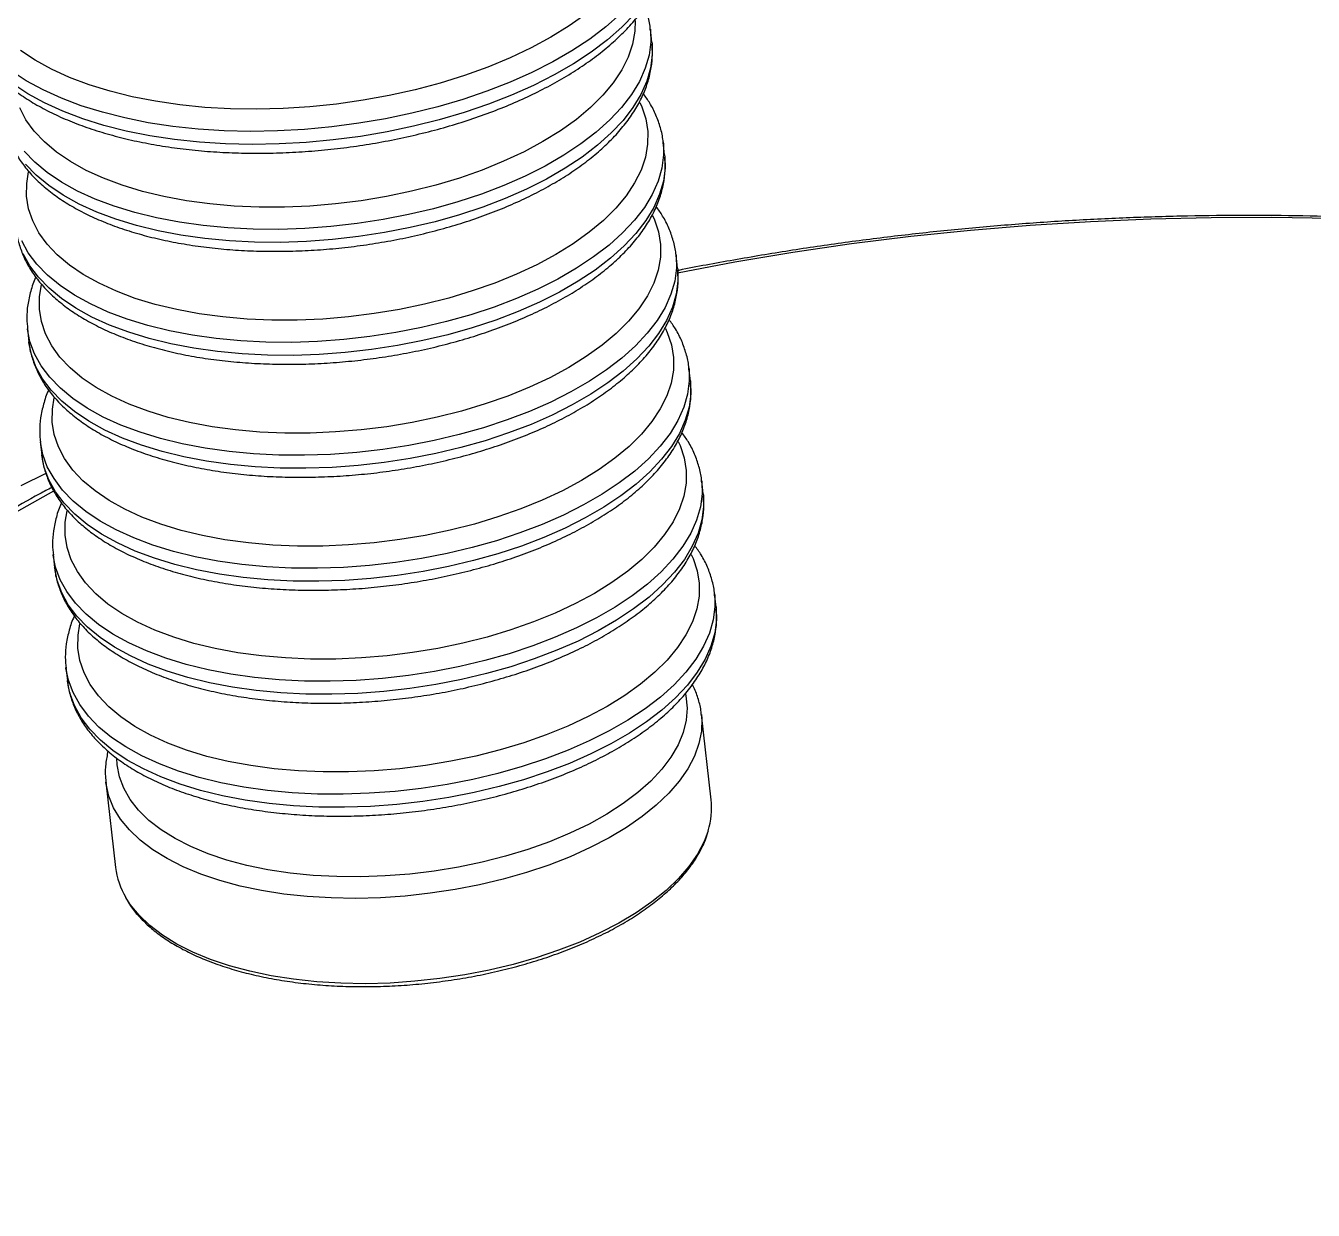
# Model space of a CAD drawing. Header units: millimetres. Extents: x 107291 to 113922, y -130611 to -125922.
# Drawn here: x 111642.7 to 111815.9, y -128636.4 to -128477.1 of the extents above; entities that cross this region are included whole.
import ezdxf

# ---------------------------------------------------------------- set-up
doc = ezdxf.new("R2010")
doc.units = ezdxf.units.MM
doc.header["$LTSCALE"] = 13
doc.layers.add('几何体', color=7, linetype='Continuous')

msp = doc.modelspace()

# ---------------------------------------------------------------- linework, layer by layer
at = {"layer": '几何体'}
for p, q in [((111726.92, -128479.33), (111726.72, -128477.58)), ((111728.64, -128494.52), (111728.44, -128492.77)), ((111730.37, -128509.72), (111730.17, -128507.96)), ((111642.95, -128517.88), (111643.15, -128519.64)), ((111642.96, -128517.96), (111642.95, -128517.88)), ((111643.16, -128519.72), (111643.15, -128519.64)), ((111732.1, -128524.91), (111731.9, -128523.16)), ((111644.68, -128533.08), (111644.88, -128534.83)), ((111644.69, -128533.16), (111644.68, -128533.08)), ((111644.89, -128534.91), (111644.88, -128534.83)), ((111733.83, -128540.11), (111733.63, -128538.35)), ((111646.47, -128539.75), (111641.42, -128542.57)), ((111646.41, -128548.27), (111646.61, -128550.02)), ((111646.42, -128548.35), (111646.41, -128548.27)), ((111646.62, -128550.11), (111646.61, -128550.02)), ((111735.56, -128555.3), (111735.36, -128553.55)), ((111648.13, -128563.46), (111648.33, -128565.22)), ((111648.14, -128563.55), (111648.13, -128563.46)), ((111648.34, -128565.3), (111648.33, -128565.22)), ((111734.89, -128581.23), (111733.59, -128569.76)), ((111653.5, -128578.86), (111654.8, -128590.34)), ((111653.51, -128578.97), (111653.5, -128578.86))]:
    msp.add_line(p, q, dxfattribs=at)
at = {"layer": '几何体', "flags": 128}
for points in [[(111722.68, -128475.58), (111720.74, -128477.28), (111718.57, -128478.92), (111716.18, -128480.5), (111713.59, -128482), (111710.8, -128483.41), (111707.85, -128484.72), (111704.74, -128485.94), (111701.49, -128487.04), (111698.12, -128488.04), (111694.66, -128488.9), (111691.12, -128489.65), (111687.52, -128490.26), (111683.88, -128490.73), (111680.23, -128491.07), (111676.59, -128491.28), (111672.97, -128491.34), (111669.41, -128491.25), (111665.91, -128491.03), (111662.51, -128490.67), (111659.21, -128490.18), (111656.05, -128489.54), (111653.04, -128488.78), (111650.19, -128487.9), (111647.52, -128486.89), (111645.05, -128485.77), (111642.8, -128484.54), (111640.77, -128483.2)], [(111724.58, -128475.58), (111722.88, -128477.33), (111720.94, -128479.03), (111718.77, -128480.68), (111716.38, -128482.25), (111713.78, -128483.75), (111711, -128485.16), (111708.05, -128486.48), (111704.94, -128487.69), (111701.69, -128488.8), (111698.32, -128489.79), (111694.86, -128490.66), (111691.32, -128491.4), (111687.72, -128492.01), (111684.08, -128492.49), (111680.43, -128492.83), (111676.79, -128493.03), (111673.17, -128493.09), (111669.61, -128493.01), (111666.11, -128492.79), (111662.71, -128492.43), (111659.41, -128491.93), (111656.25, -128491.3), (111653.24, -128490.54), (111650.39, -128489.65), (111647.72, -128488.64), (111645.25, -128487.52), (111643, -128486.29), (111640.97, -128484.96)], [(111724.66, -128476.44), (111724.62, -128477.88), (111724.32, -128479.61), (111723.74, -128481.35), (111722.87, -128483.08), (111721.73, -128484.8), (111720.33, -128486.49), (111718.67, -128488.13), (111716.77, -128489.73), (111714.63, -128491.26), (111712.28, -128492.71), (111709.73, -128494.09), (111706.99, -128495.37), (111704.09, -128496.55), (111701.05, -128497.62), (111697.88, -128498.57), (111694.6, -128499.4), (111691.25, -128500.1), (111687.84, -128500.67), (111684.4, -128501.1), (111680.94, -128501.39), (111677.5, -128501.53), (111674.1, -128501.54), (111670.76, -128501.39), (111667.49, -128501.11), (111664.34, -128500.69), (111661.31, -128500.12), (111658.43, -128499.43), (111655.71, -128498.6), (111653.18, -128497.65), (111650.85, -128496.59), (111648.75, -128495.41), (111646.87, -128494.13), (111645.24, -128492.76), (111643.87, -128491.31), (111642.76, -128489.78), (111641.93, -128488.19)], [(111718.04, -128475.58), (111715.8, -128477.17), (111713.35, -128478.68), (111710.7, -128480.11), (111707.87, -128481.45), (111704.87, -128482.69), (111701.72, -128483.83), (111698.45, -128484.85), (111695.08, -128485.75), (111691.61, -128486.52), (111688.09, -128487.16), (111684.52, -128487.67), (111680.92, -128488.04), (111677.33, -128488.27), (111673.77, -128488.36), (111670.25, -128488.3), (111666.79, -128488.11), (111663.43, -128487.77), (111660.17, -128487.3), (111657.05, -128486.69), (111654.07, -128485.95), (111651.26, -128485.08), (111648.63, -128484.09), (111646.21, -128482.98), (111643.99, -128481.77), (111642.01, -128480.45)], [(111726.74, -128477.8), (111726.77, -128479.32), (111726.54, -128481.09), (111726.03, -128482.86), (111725.24, -128484.62), (111724.18, -128486.38), (111722.85, -128488.11), (111721.26, -128489.8), (111719.43, -128491.45), (111717.36, -128493.04), (111715.07, -128494.56), (111712.57, -128496), (111709.88, -128497.36), (111707.01, -128498.62), (111703.99, -128499.77), (111700.84, -128500.82), (111697.57, -128501.74), (111694.2, -128502.54), (111690.77, -128503.21), (111687.28, -128503.75), (111683.77, -128504.15), (111680.26, -128504.41), (111676.76, -128504.52), (111673.3, -128504.5), (111669.91, -128504.33), (111666.6, -128504.02), (111663.4, -128503.57), (111660.33, -128502.99), (111657.4, -128502.27), (111654.64, -128501.42), (111652.07, -128500.45), (111649.7, -128499.37), (111647.54, -128498.18), (111645.62, -128496.88), (111643.93, -128495.49), (111642.51, -128494.02)], [(111726.72, -128477.58), (111726.72, -128477.58), (111726.74, -128477.8)], [(111726.94, -128479.56), (111726.97, -128481.08), (111726.74, -128482.84), (111726.23, -128484.61), (111725.44, -128486.38), (111724.38, -128488.13), (111723.05, -128489.86), (111721.46, -128491.56), (111719.63, -128493.2), (111717.56, -128494.79), (111715.26, -128496.31), (111712.77, -128497.76), (111710.07, -128499.11), (111707.21, -128500.37), (111704.19, -128501.53), (111701.04, -128502.57), (111697.77, -128503.49), (111694.4, -128504.29), (111690.97, -128504.96), (111687.48, -128505.5), (111683.97, -128505.9), (111680.46, -128506.16), (111676.96, -128506.28), (111673.5, -128506.25), (111670.11, -128506.08), (111666.8, -128505.77), (111663.6, -128505.32), (111660.53, -128504.74), (111657.6, -128504.02), (111654.84, -128503.17), (111652.27, -128502.21), (111649.9, -128501.12), (111647.74, -128499.93), (111645.82, -128498.63), (111644.13, -128497.25), (111642.71, -128495.77)], [(111726.92, -128479.33), (111726.92, -128479.34), (111726.94, -128479.56)], [(111725.29, -128487.47), (111725.55, -128488.03), (111726.1, -128489.67), (111726.37, -128491.36), (111726.35, -128493.07), (111726.05, -128494.8), (111725.46, -128496.54), (111724.6, -128498.28), (111723.46, -128499.99), (111722.06, -128501.68), (111720.4, -128503.33), (111718.5, -128504.92), (111716.36, -128506.45), (111714.01, -128507.91), (111711.46, -128509.28), (111708.72, -128510.56), (111705.82, -128511.74), (111702.77, -128512.81), (111699.6, -128513.77), (111696.33, -128514.6), (111692.98, -128515.3), (111689.57, -128515.86), (111686.13, -128516.29), (111682.67, -128516.58), (111679.23, -128516.73), (111675.83, -128516.73), (111672.48, -128516.59), (111669.22, -128516.3), (111666.07, -128515.88), (111663.04, -128515.32), (111660.15, -128514.62), (111657.44, -128513.8), (111654.91, -128512.85), (111652.58, -128511.78), (111650.47, -128510.6), (111648.6, -128509.33), (111646.97, -128507.96), (111645.6, -128506.5), (111644.49, -128504.97), (111643.66, -128503.38), (111643.11, -128501.74), (111642.84, -128500.05), (111642.86, -128498.34), (111643.11, -128496.8)], [(111728.47, -128493), (111728.5, -128494.52), (111728.27, -128496.28), (111727.76, -128498.05), (111726.97, -128499.82), (111725.91, -128501.57), (111724.58, -128503.3), (111722.99, -128505), (111721.16, -128506.64), (111719.09, -128508.23), (111716.79, -128509.75), (111714.29, -128511.2), (111711.6, -128512.55), (111708.74, -128513.81), (111705.72, -128514.97), (111702.57, -128516.01), (111699.3, -128516.93), (111695.93, -128517.73), (111692.5, -128518.41), (111689.01, -128518.94), (111685.5, -128519.34), (111681.98, -128519.6), (111678.49, -128519.72), (111675.03, -128519.69), (111671.64, -128519.52), (111668.33, -128519.21), (111665.13, -128518.76), (111662.05, -128518.18), (111659.13, -128517.46), (111656.37, -128516.62), (111653.8, -128515.65), (111651.43, -128514.56), (111649.27, -128513.37), (111647.34, -128512.07), (111645.66, -128510.69), (111644.23, -128509.21), (111643.07, -128507.67), (111642.18, -128506.06)], [(111728.44, -128492.77), (111728.45, -128492.78), (111728.47, -128493)], [(111728.67, -128494.75), (111728.7, -128496.27), (111728.47, -128498.03), (111727.96, -128499.8), (111727.17, -128501.57), (111726.11, -128503.33), (111724.78, -128505.06), (111723.19, -128506.75), (111721.35, -128508.4), (111719.28, -128509.99), (111716.99, -128511.51), (111714.49, -128512.95), (111711.8, -128514.3), (111708.94, -128515.56), (111705.92, -128516.72), (111702.76, -128517.76), (111699.5, -128518.69), (111696.13, -128519.49), (111692.7, -128520.16), (111689.21, -128520.69), (111685.7, -128521.09), (111682.18, -128521.35), (111678.69, -128521.47), (111675.23, -128521.44), (111671.84, -128521.28), (111668.53, -128520.97), (111665.33, -128520.52), (111662.25, -128519.93), (111659.33, -128519.21), (111656.57, -128518.37), (111654, -128517.4), (111651.62, -128516.32), (111649.47, -128515.12), (111647.54, -128513.83), (111645.86, -128512.44), (111644.43, -128510.97), (111643.27, -128509.42), (111642.38, -128507.81)], [(111728.64, -128494.52), (111728.64, -128494.53), (111728.67, -128494.75)], [(111727.02, -128502.66), (111727.27, -128503.22), (111727.83, -128504.87), (111728.1, -128506.55), (111728.08, -128508.27), (111727.78, -128510), (111727.19, -128511.74), (111726.33, -128513.47), (111725.19, -128515.19), (111723.79, -128516.87), (111722.13, -128518.52), (111720.22, -128520.11), (111718.09, -128521.64), (111715.74, -128523.1), (111713.19, -128524.47), (111710.45, -128525.76), (111707.55, -128526.94), (111704.5, -128528.01), (111701.33, -128528.96), (111698.06, -128529.79), (111694.71, -128530.49), (111691.3, -128531.06), (111687.85, -128531.49), (111684.4, -128531.77), (111680.96, -128531.92), (111677.56, -128531.92), (111674.21, -128531.78), (111670.95, -128531.5), (111667.79, -128531.07), (111664.76, -128530.51), (111661.88, -128529.82), (111659.17, -128528.99), (111656.64, -128528.04), (111654.31, -128526.97), (111652.2, -128525.8), (111650.33, -128524.52), (111648.7, -128523.15), (111647.32, -128521.69), (111646.22, -128520.17), (111645.39, -128518.57), (111644.84, -128516.93), (111644.57, -128515.24), (111644.58, -128513.53), (111644.84, -128511.99)], [(111818.43, -128503.08), (111810.29, -128502.94), (111802.15, -128502.96), (111794.02, -128503.14), (111785.9, -128503.49), (111777.81, -128504), (111769.75, -128504.67), (111761.74, -128505.5), (111753.78, -128506.49), (111745.89, -128507.64), (111738.07, -128508.95), (111730.36, -128510.41)], [(111730.2, -128508.19), (111730.23, -128509.71), (111730, -128511.47), (111729.49, -128513.24), (111728.7, -128515.01), (111727.63, -128516.77), (111726.3, -128518.5), (111724.72, -128520.19), (111722.88, -128521.84), (111720.81, -128523.43), (111718.52, -128524.95), (111716.02, -128526.39), (111713.33, -128527.75), (111710.47, -128529), (111707.45, -128530.16), (111704.29, -128531.2), (111701.02, -128532.13), (111697.66, -128532.93), (111694.23, -128533.6), (111690.74, -128534.14), (111687.23, -128534.53), (111683.71, -128534.79), (111680.21, -128534.91), (111676.76, -128534.88), (111673.36, -128534.72), (111670.06, -128534.41), (111666.86, -128533.96), (111663.78, -128533.37), (111660.86, -128532.65), (111658.1, -128531.81), (111655.53, -128530.84), (111653.15, -128529.76), (111651, -128528.56), (111649.07, -128527.27), (111647.39, -128525.88), (111645.96, -128524.41), (111644.8, -128522.86), (111643.9, -128521.25), (111643.29, -128519.59), (111642.96, -128517.96)], [(111730.17, -128507.96), (111730.17, -128507.97), (111730.2, -128508.19)], [(111730.4, -128509.94), (111730.43, -128511.46), (111730.2, -128513.23), (111729.69, -128515), (111728.9, -128516.76), (111727.83, -128518.52), (111726.5, -128520.25), (111724.92, -128521.94), (111723.08, -128523.59), (111721.01, -128525.18), (111718.72, -128526.7), (111716.22, -128528.14), (111713.53, -128529.5), (111710.67, -128530.76), (111707.65, -128531.91), (111704.49, -128532.96), (111701.22, -128533.88), (111697.86, -128534.68), (111694.42, -128535.35), (111690.94, -128535.89), (111687.43, -128536.29), (111683.91, -128536.55), (111680.41, -128536.66), (111676.96, -128536.64), (111673.56, -128536.47), (111670.26, -128536.16), (111667.05, -128535.71), (111663.98, -128535.13), (111661.06, -128534.41), (111658.3, -128533.56), (111655.73, -128532.59), (111653.35, -128531.51), (111651.2, -128530.32), (111649.27, -128529.02), (111647.59, -128527.63), (111646.16, -128526.16), (111645, -128524.61), (111644.1, -128523), (111643.49, -128521.34), (111643.16, -128519.72)], [(111730.37, -128509.72), (111730.37, -128509.72), (111730.4, -128509.94)], [(111728.75, -128517.86), (111729, -128518.41), (111729.55, -128520.06), (111729.82, -128521.74), (111729.81, -128523.46), (111729.5, -128525.19), (111728.92, -128526.93), (111728.05, -128528.66), (111726.92, -128530.38), (111725.51, -128532.07), (111723.86, -128533.71), (111721.95, -128535.31), (111719.82, -128536.84), (111717.47, -128538.29), (111714.91, -128539.67), (111712.18, -128540.95), (111709.28, -128542.13), (111706.23, -128543.2), (111703.06, -128544.15), (111699.79, -128544.98), (111696.44, -128545.68), (111693.03, -128546.25), (111689.58, -128546.68), (111686.13, -128546.97), (111682.69, -128547.11), (111679.28, -128547.12), (111675.94, -128546.98), (111672.68, -128546.69), (111669.52, -128546.27), (111666.49, -128545.71), (111663.61, -128545.01), (111660.89, -128544.18), (111658.36, -128543.23), (111656.04, -128542.17), (111653.93, -128540.99), (111652.05, -128539.71), (111650.42, -128538.34), (111649.05, -128536.89), (111647.95, -128535.36), (111647.12, -128533.77), (111646.56, -128532.12), (111646.3, -128530.44), (111646.31, -128528.72), (111646.57, -128527.19)], [(111731.92, -128523.38), (111731.95, -128524.9), (111731.73, -128526.67), (111731.21, -128528.44), (111730.42, -128530.21), (111729.36, -128531.96), (111728.03, -128533.69), (111726.45, -128535.38), (111724.61, -128537.03), (111722.54, -128538.62), (111720.25, -128540.14), (111717.75, -128541.58), (111715.06, -128542.94), (111712.19, -128544.2), (111709.18, -128545.35), (111706.02, -128546.4), (111702.75, -128547.32), (111699.39, -128548.12), (111695.95, -128548.79), (111692.47, -128549.33), (111688.96, -128549.73), (111685.44, -128549.99), (111681.94, -128550.1), (111678.48, -128550.08), (111675.09, -128549.91), (111671.78, -128549.6), (111668.58, -128549.15), (111665.51, -128548.57), (111662.59, -128547.85), (111659.83, -128547), (111657.25, -128546.03), (111654.88, -128544.95), (111652.73, -128543.76), (111650.8, -128542.46), (111649.12, -128541.07), (111647.69, -128539.6), (111646.53, -128538.05), (111645.63, -128536.44), (111645.01, -128534.78), (111644.69, -128533.16)], [(111731.9, -128523.16), (111731.9, -128523.16), (111731.92, -128523.38)], [(111732.12, -128525.14), (111732.15, -128526.66), (111731.92, -128528.42), (111731.41, -128530.19), (111730.62, -128531.96), (111729.56, -128533.71), (111728.23, -128535.44), (111726.64, -128537.14), (111724.81, -128538.78), (111722.74, -128540.37), (111720.45, -128541.89), (111717.95, -128543.34), (111715.26, -128544.69), (111712.39, -128545.95), (111709.37, -128547.11), (111706.22, -128548.15), (111702.95, -128549.07), (111699.59, -128549.87), (111696.15, -128550.55), (111692.67, -128551.08), (111689.15, -128551.48), (111685.64, -128551.74), (111682.14, -128551.86), (111678.68, -128551.83), (111675.29, -128551.66), (111671.98, -128551.35), (111668.78, -128550.9), (111665.71, -128550.32), (111662.78, -128549.6), (111660.03, -128548.76), (111657.45, -128547.79), (111655.08, -128546.7), (111652.92, -128545.51), (111651, -128544.21), (111649.32, -128542.83), (111647.89, -128541.35), (111646.72, -128539.81), (111645.83, -128538.2), (111645.21, -128536.53), (111644.89, -128534.91)], [(111732.1, -128524.91), (111732.1, -128524.92), (111732.12, -128525.14)], [(111730.47, -128533.05), (111730.73, -128533.61), (111731.28, -128535.25), (111731.55, -128536.94), (111731.53, -128538.65), (111731.23, -128540.39), (111730.65, -128542.13), (111729.78, -128543.86), (111728.64, -128545.57), (111727.24, -128547.26), (111725.58, -128548.91), (111723.68, -128550.5), (111721.54, -128552.03), (111719.19, -128553.49), (111716.64, -128554.86), (111713.9, -128556.14), (111711, -128557.32), (111707.96, -128558.39), (111704.79, -128559.35), (111701.52, -128560.18), (111698.16, -128560.88), (111694.75, -128561.44), (111691.31, -128561.87), (111687.86, -128562.16), (111684.41, -128562.31), (111681.01, -128562.31), (111677.67, -128562.17), (111674.41, -128561.89), (111671.25, -128561.46), (111668.22, -128560.9), (111665.34, -128560.2), (111662.62, -128559.38), (111660.09, -128558.43), (111657.76, -128557.36), (111655.66, -128556.19), (111653.78, -128554.91), (111652.15, -128553.54), (111650.78, -128552.08), (111649.67, -128550.55), (111648.84, -128548.96), (111648.29, -128547.32), (111648.02, -128545.63), (111648.04, -128543.92), (111648.29, -128542.38)], [(111645.41, -128537.36), (111642.05, -128539.02)], [(111733.65, -128538.58), (111733.68, -128540.1), (111733.45, -128541.86), (111732.94, -128543.63), (111732.15, -128545.4), (111731.09, -128547.15), (111729.76, -128548.88), (111728.17, -128550.58), (111726.34, -128552.22), (111724.27, -128553.81), (111721.98, -128555.33), (111719.48, -128556.78), (111716.79, -128558.13), (111713.92, -128559.39), (111710.9, -128560.55), (111707.75, -128561.59), (111704.48, -128562.52), (111701.12, -128563.32), (111697.68, -128563.99), (111694.2, -128564.52), (111690.68, -128564.92), (111687.17, -128565.18), (111683.67, -128565.3), (111680.21, -128565.27), (111676.82, -128565.1), (111673.51, -128564.79), (111670.31, -128564.35), (111667.24, -128563.76), (111664.31, -128563.04), (111661.55, -128562.2), (111658.98, -128561.23), (111656.61, -128560.14), (111654.45, -128558.95), (111652.53, -128557.66), (111650.85, -128556.27), (111649.42, -128554.8), (111648.25, -128553.25), (111647.36, -128551.64), (111646.74, -128549.97), (111646.42, -128548.35)], [(111733.63, -128538.35), (111733.63, -128538.36), (111733.65, -128538.58)], [(111733.85, -128540.33), (111733.88, -128541.85), (111733.65, -128543.61), (111733.14, -128545.38), (111732.35, -128547.15), (111731.29, -128548.91), (111729.96, -128550.64), (111728.37, -128552.33), (111726.54, -128553.98), (111724.47, -128555.57), (111722.18, -128557.09), (111719.68, -128558.53), (111716.99, -128559.89), (111714.12, -128561.14), (111711.1, -128562.3), (111707.95, -128563.34), (111704.68, -128564.27), (111701.32, -128565.07), (111697.88, -128565.74), (111694.39, -128566.28), (111690.88, -128566.67), (111687.37, -128566.93), (111683.87, -128567.05), (111680.41, -128567.02), (111677.02, -128566.86), (111673.71, -128566.55), (111670.51, -128566.1), (111667.44, -128565.51), (111664.51, -128564.8), (111661.75, -128563.95), (111659.18, -128562.98), (111656.81, -128561.9), (111654.65, -128560.7), (111652.73, -128559.41), (111651.05, -128558.02), (111649.62, -128556.55), (111648.45, -128555), (111647.56, -128553.39), (111646.94, -128551.73), (111646.62, -128550.11)], [(111733.83, -128540.11), (111733.83, -128540.11), (111733.85, -128540.33)], [(111732.2, -128548.25), (111732.46, -128548.8), (111733.01, -128550.45), (111733.28, -128552.13), (111733.26, -128553.85), (111732.96, -128555.58), (111732.37, -128557.32), (111731.51, -128559.05), (111730.37, -128560.77), (111728.97, -128562.45), (111727.31, -128564.1), (111725.41, -128565.69), (111723.27, -128567.22), (111720.92, -128568.68), (111718.37, -128570.06), (111715.63, -128571.34), (111712.73, -128572.52), (111709.69, -128573.59), (111706.52, -128574.54), (111703.24, -128575.37), (111699.89, -128576.07), (111696.48, -128576.64), (111693.04, -128577.07), (111689.58, -128577.36), (111686.14, -128577.5), (111682.74, -128577.5), (111679.39, -128577.36), (111676.13, -128577.08), (111672.98, -128576.65), (111669.95, -128576.09), (111667.06, -128575.4), (111664.35, -128574.57), (111661.82, -128573.62), (111659.49, -128572.55), (111657.38, -128571.38), (111655.51, -128570.1), (111653.88, -128568.73), (111652.51, -128567.28), (111651.4, -128565.75), (111650.57, -128564.16), (111650.02, -128562.51), (111649.75, -128560.83), (111649.77, -128559.11), (111650.02, -128557.57)], [(111735.38, -128553.77), (111735.41, -128555.29), (111735.18, -128557.05), (111734.67, -128558.82), (111733.88, -128560.59), (111732.82, -128562.35), (111731.49, -128564.08), (111729.9, -128565.77), (111728.07, -128567.42), (111726, -128569.01), (111723.7, -128570.53), (111721.2, -128571.97), (111718.51, -128573.33), (111715.65, -128574.59), (111712.63, -128575.74), (111709.48, -128576.78), (111706.21, -128577.71), (111702.84, -128578.51), (111699.41, -128579.18), (111695.92, -128579.72), (111692.41, -128580.12), (111688.89, -128580.37), (111685.4, -128580.49), (111681.94, -128580.47), (111678.55, -128580.3), (111675.24, -128579.99), (111672.04, -128579.54), (111668.97, -128578.95), (111666.04, -128578.24), (111663.28, -128577.39), (111660.71, -128576.42), (111658.34, -128575.34), (111656.18, -128574.14), (111654.26, -128572.85), (111652.57, -128571.46), (111651.15, -128569.99), (111649.98, -128568.44), (111649.09, -128566.83), (111648.47, -128565.17), (111648.14, -128563.55)], [(111735.36, -128553.55), (111735.36, -128553.55), (111735.38, -128553.77)], [(111735.58, -128555.52), (111735.61, -128557.05), (111735.38, -128558.81), (111734.87, -128560.58), (111734.08, -128562.35), (111733.02, -128564.1), (111731.69, -128565.83), (111730.1, -128567.52), (111728.27, -128569.17), (111726.2, -128570.76), (111723.9, -128572.28), (111721.4, -128573.72), (111718.71, -128575.08), (111715.85, -128576.34), (111712.83, -128577.49), (111709.68, -128578.54), (111706.41, -128579.46), (111703.04, -128580.26), (111699.61, -128580.93), (111696.12, -128581.47), (111692.61, -128581.87), (111689.09, -128582.13), (111685.6, -128582.24), (111682.14, -128582.22), (111678.75, -128582.05), (111675.44, -128581.74), (111672.24, -128581.29), (111669.17, -128580.71), (111666.24, -128579.99), (111663.48, -128579.14), (111660.91, -128578.17), (111658.54, -128577.09), (111656.38, -128575.9), (111654.46, -128574.6), (111652.77, -128573.21), (111651.35, -128571.74), (111650.18, -128570.2), (111649.29, -128568.58), (111648.67, -128566.92), (111648.34, -128565.3)], [(111735.56, -128555.3), (111735.56, -128555.3), (111735.58, -128555.52)], [(111731.43, -128566.97), (111731.49, -128567.28), (111731.65, -128568.9), (111731.53, -128570.55), (111731.13, -128572.21), (111730.44, -128573.87), (111729.48, -128575.51), (111728.25, -128577.14), (111726.76, -128578.73), (111725.03, -128580.27), (111723.06, -128581.75), (111720.87, -128583.16), (111718.48, -128584.5), (111715.9, -128585.74), (111713.15, -128586.88), (111710.26, -128587.92), (111707.24, -128588.83), (111704.12, -128589.63), (111700.91, -128590.3), (111697.66, -128590.84), (111694.36, -128591.23), (111691.07, -128591.49), (111687.78, -128591.61), (111684.54, -128591.58), (111681.37, -128591.41), (111678.28, -128591.1), (111675.3, -128590.65), (111672.46, -128590.06), (111669.77, -128589.35), (111667.26, -128588.5), (111664.94, -128587.54), (111662.83, -128586.46), (111660.94, -128585.28), (111659.3, -128584.01), (111657.9, -128582.64), (111656.77, -128581.2), (111655.91, -128579.7), (111655.32, -128578.14), (111655.02, -128576.53), (111654.98, -128575.65)], [(111733.59, -128569.76), (111733.63, -128570.34), (111733.58, -128572.01), (111733.25, -128573.69), (111732.64, -128575.38), (111731.75, -128577.07), (111730.6, -128578.73), (111729.19, -128580.37), (111727.52, -128581.96), (111725.62, -128583.49), (111723.5, -128584.97), (111721.16, -128586.36), (111718.63, -128587.68), (111715.92, -128588.9), (111713.06, -128590.02), (111710.06, -128591.02), (111706.94, -128591.91), (111703.73, -128592.68), (111700.45, -128593.32), (111697.12, -128593.82), (111693.77, -128594.19), (111690.41, -128594.42), (111687.08, -128594.5), (111683.79, -128594.45), (111680.57, -128594.25), (111677.44, -128593.92), (111674.42, -128593.45), (111671.54, -128592.84), (111668.81, -128592.1), (111666.25, -128591.24), (111663.89, -128590.26), (111661.73, -128589.16), (111659.8, -128587.97), (111658.11, -128586.68), (111656.66, -128585.3), (111655.47, -128583.84), (111654.55, -128582.32), (111653.9, -128580.74), (111653.53, -128579.11), (111653.51, -128578.97)], [(111734.48, -128585.41), (111733.94, -128586.86), (111733.06, -128588.54), (111731.9, -128590.2), (111730.49, -128591.84), (111728.83, -128593.43), (111726.93, -128594.96), (111724.8, -128596.44), (111722.46, -128597.84), (111719.93, -128599.15), (111717.23, -128600.37), (111714.36, -128601.49), (111711.36, -128602.49), (111708.25, -128603.38), (111705.04, -128604.15), (111701.76, -128604.79), (111698.43, -128605.29), (111695.07, -128605.66), (111691.71, -128605.89), (111688.38, -128605.98), (111685.09, -128605.92), (111681.87, -128605.72), (111678.74, -128605.39), (111675.72, -128604.92), (111672.84, -128604.31), (111670.11, -128603.57), (111667.56, -128602.71), (111665.19, -128601.73), (111663.04, -128600.64), (111661.11, -128599.44), (111659.41, -128598.15), (111657.96, -128596.77), (111656.77, -128595.31), (111656.18, -128594.38)]]:
    msp.add_lwpolyline(points, dxfattribs=at)
at = {"layer": '几何体'}
for centre, radius, start, end in [((111724.58, -128582.33), 10.37, 342.7277, 6.1212), ((111665.06, -128589.11), 10.33, 186.8005, 210.6606)]:
    msp.add_arc(centre, radius, start, end, dxfattribs=at)
for points, knots in [([(111634.06, -128474.76), (111634.11, -128475.15), (111634.24, -128476.14), (111634.73, -128477.7), (111635.49, -128479.43), (111636.5, -128481.09), (111637.75, -128482.69), (111639.23, -128484.22), (111640.95, -128485.66), (111642.89, -128487.02), (111645.04, -128488.28), (111647.38, -128489.43), (111649.91, -128490.46), (111652.6, -128491.38), (111655.44, -128492.18), (111658.41, -128492.85), (111661.51, -128493.4), (111664.7, -128493.82), (111667.98, -128494.11), (111671.33, -128494.27), (111674.73, -128494.3), (111678.16, -128494.2), (111681.61, -128493.97), (111685.07, -128493.62), (111688.5, -128493.14), (111691.9, -128492.54), (111695.24, -128491.81), (111698.52, -128490.98), (111701.71, -128490.02), (111704.79, -128488.96), (111707.76, -128487.8), (111710.59, -128486.53), (111713.27, -128485.17), (111715.79, -128483.73), (111718.14, -128482.2), (111720.29, -128480.59), (111722.25, -128478.9), (111723.99, -128477.16), (111725.5, -128475.35), (111726.77, -128473.5), (111727.79, -128471.61), (111728.54, -128469.7), (111729.04, -128467.79), (111729.25, -128465.9), (111729.28, -128464.55), (111729.16, -128463.85), (111729.15, -128463.76)], [0, 0, 0, 0, 0.013974, 0.035969, 0.058046, 0.080353, 0.102983, 0.125963, 0.149257, 0.172788, 0.19647, 0.220226, 0.244, 0.267753, 0.291473, 0.315153, 0.338796, 0.362404, 0.385981, 0.409533, 0.433065, 0.456582, 0.480089, 0.503591, 0.527092, 0.550597, 0.574109, 0.597633, 0.621175, 0.64474, 0.668334, 0.691962, 0.71563, 0.739343, 0.763104, 0.786913, 0.810764, 0.834637, 0.858482, 0.882232, 0.905796, 0.929075, 0.951995, 0.974538, 0.996764, 1, 1, 1, 1]), ([(111726.72, -128477.84), (111726.71, -128477.69), (111726.68, -128476.95), (111726.44, -128475.86), (111726.1, -128474.95), (111725.97, -128474.6)], [0, 0, 0, 0, 0.134259, 0.665884, 1, 1, 1, 1]), ([(111639.72, -128489.34), (111639.73, -128489.44), (111639.77, -128490.12), (111640.1, -128491.37), (111640.71, -128493.06), (111641.58, -128494.69), (111642.68, -128496.25), (111644.02, -128497.75), (111645.59, -128499.16), (111647.39, -128500.49), (111649.41, -128501.72), (111651.62, -128502.85), (111654.02, -128503.86), (111656.59, -128504.76), (111659.31, -128505.53), (111662.16, -128506.17), (111665.12, -128506.69), (111668.19, -128507.09), (111671.34, -128507.35), (111674.55, -128507.48), (111677.82, -128507.48), (111681.11, -128507.36), (111684.42, -128507.1), (111687.72, -128506.72), (111691, -128506.21), (111694.23, -128505.58), (111697.4, -128504.83), (111700.49, -128503.97), (111703.49, -128503), (111706.37, -128501.91), (111709.13, -128500.73), (111711.74, -128499.45), (111714.19, -128498.08), (111716.47, -128496.63), (111718.56, -128495.09), (111720.46, -128493.48), (111722.14, -128491.8), (111723.59, -128490.06), (111724.8, -128488.27), (111725.76, -128486.45), (111726.45, -128484.61), (111726.87, -128482.76), (111727.04, -128481.09), (111726.96, -128480.04), (111726.92, -128479.6)], [0, 0, 0, 0, 0.00375, 0.026656, 0.049566, 0.072656, 0.096073, 0.119892, 0.144103, 0.168631, 0.193374, 0.218231, 0.243126, 0.268003, 0.292842, 0.317635, 0.342383, 0.36709, 0.391761, 0.416402, 0.441021, 0.465623, 0.490214, 0.514802, 0.53939, 0.563985, 0.588591, 0.613214, 0.637863, 0.662543, 0.687261, 0.712025, 0.736842, 0.761716, 0.786648, 0.811631, 0.836645, 0.861626, 0.886492, 0.911129, 0.935418, 0.959276, 0.982701, 1, 1, 1, 1]), ([(111728.45, -128493.04), (111728.44, -128492.89), (111728.41, -128492.15), (111728.1, -128490.84), (111727.51, -128489.15), (111726.74, -128487.62), (111726.08, -128486.69), (111725.78, -128486.28)], [0, 0, 0, 0, 0.061921, 0.30711, 0.552175, 0.798938, 1, 1, 1, 1]), ([(111641.45, -128504.54), (111641.46, -128504.63), (111641.5, -128505.32), (111641.83, -128506.57), (111642.43, -128508.25), (111643.3, -128509.88), (111644.41, -128511.45), (111645.75, -128512.94), (111647.32, -128514.36), (111649.12, -128515.69), (111651.14, -128516.92), (111653.35, -128518.04), (111655.75, -128519.06), (111658.32, -128519.95), (111661.03, -128520.72), (111663.88, -128521.37), (111666.85, -128521.89), (111669.92, -128522.28), (111673.07, -128522.54), (111676.28, -128522.67), (111679.55, -128522.68), (111682.84, -128522.55), (111686.15, -128522.29), (111689.45, -128521.91), (111692.72, -128521.4), (111695.96, -128520.78), (111699.13, -128520.03), (111702.22, -128519.16), (111705.21, -128518.19), (111708.1, -128517.11), (111710.85, -128515.93), (111713.46, -128514.65), (111715.92, -128513.28), (111718.2, -128511.82), (111720.29, -128510.29), (111722.19, -128508.67), (111723.87, -128506.99), (111725.32, -128505.25), (111726.53, -128503.47), (111727.49, -128501.64), (111728.18, -128499.8), (111728.6, -128497.96), (111728.77, -128496.28), (111728.68, -128495.23), (111728.65, -128494.79)], [0, 0, 0, 0, 0.00375, 0.026656, 0.049566, 0.072656, 0.096073, 0.119892, 0.144103, 0.168631, 0.193374, 0.218231, 0.243126, 0.268003, 0.292842, 0.317635, 0.342383, 0.36709, 0.391761, 0.416402, 0.441021, 0.465623, 0.490214, 0.514802, 0.53939, 0.563985, 0.588591, 0.613214, 0.637863, 0.662543, 0.687261, 0.712025, 0.736842, 0.761716, 0.786648, 0.811631, 0.836645, 0.861626, 0.886492, 0.911129, 0.935418, 0.959276, 0.982701, 1, 1, 1, 1]), ([(111730.18, -128508.23), (111730.17, -128508.08), (111730.14, -128507.34), (111729.83, -128506.04), (111729.24, -128504.34), (111728.47, -128502.81), (111727.81, -128501.88), (111727.51, -128501.47)], [0, 0, 0, 0, 0.061921, 0.30711, 0.552175, 0.798938, 1, 1, 1, 1]), ([(112045.04, -128636.45), (112044.92, -128635), (112044.68, -128632.02), (112043.99, -128627.54), (112043.07, -128623.01), (112041.89, -128618.5), (112040.46, -128614.01), (112038.78, -128609.55), (112036.85, -128605.13), (112034.68, -128600.74), (112032.27, -128596.4), (112029.61, -128592.11), (112026.71, -128587.87), (112023.58, -128583.68), (112020.21, -128579.56), (112016.62, -128575.51), (112012.8, -128571.53), (112008.76, -128567.62), (112004.51, -128563.8), (112000.04, -128560.06), (111995.37, -128556.42), (111990.49, -128552.86), (111985.43, -128549.41), (111980.17, -128546.05), (111974.73, -128542.8), (111969.11, -128539.65), (111963.32, -128536.62), (111957.37, -128533.7), (111951.25, -128530.89), (111944.99, -128528.21), (111938.58, -128525.65), (111932.03, -128523.21), (111925.35, -128520.9), (111918.55, -128518.72), (111911.62, -128516.67), (111904.59, -128514.75), (111897.46, -128512.97), (111890.23, -128511.32), (111882.92, -128509.82), (111875.52, -128508.45), (111868.06, -128507.22), (111860.53, -128506.14), (111852.94, -128505.2), (111845.31, -128504.41), (111837.63, -128503.76), (111829.93, -128503.25), (111822.2, -128502.9), (111814.45, -128502.69), (111806.7, -128502.62), (111798.95, -128502.71), (111791.2, -128502.94), (111783.47, -128503.31), (111775.77, -128503.84), (111768.1, -128504.51), (111760.48, -128505.32), (111752.9, -128506.28), (111745.37, -128507.38), (111737.93, -128508.64), (111732.93, -128509.54), (111730.44, -128510.06), (111730.38, -128510.07)], [0, 0, 0, 0, 0.016493, 0.033753, 0.051025, 0.068315, 0.085628, 0.102968, 0.120336, 0.137735, 0.155164, 0.172623, 0.19011, 0.207623, 0.22516, 0.242717, 0.260292, 0.277882, 0.295484, 0.313095, 0.330713, 0.348337, 0.365964, 0.383593, 0.401223, 0.418852, 0.43648, 0.454106, 0.47173, 0.489352, 0.506971, 0.524587, 0.5422, 0.55981, 0.577417, 0.595022, 0.612623, 0.630223, 0.64782, 0.665415, 0.683008, 0.700599, 0.718189, 0.735778, 0.753365, 0.770951, 0.788537, 0.806122, 0.823707, 0.841292, 0.858877, 0.876463, 0.894049, 0.911636, 0.929224, 0.946813, 0.964404, 0.981996, 0.99959, 1, 1, 1, 1]), ([(111644.09, -128510.93), (111644.08, -128510.95), (111643.76, -128511.57), (111643.37, -128512.82), (111642.96, -128514.66), (111642.82, -128516.39), (111642.93, -128517.48), (111642.98, -128517.98)], [0, 0, 0, 0, 0.009685, 0.27428, 0.534118, 0.789293, 1, 1, 1, 1]), ([(111643.18, -128519.73), (111643.19, -128519.83), (111643.23, -128520.51), (111643.55, -128521.76), (111644.16, -128523.45), (111645.03, -128525.08), (111646.13, -128526.64), (111647.47, -128528.13), (111649.05, -128529.55), (111650.85, -128530.88), (111652.86, -128532.11), (111655.08, -128533.24), (111657.48, -128534.25), (111660.05, -128535.14), (111662.76, -128535.91), (111665.61, -128536.56), (111668.58, -128537.08), (111671.64, -128537.47), (111674.79, -128537.74), (111678.01, -128537.87), (111681.27, -128537.87), (111684.57, -128537.74), (111687.88, -128537.49), (111691.18, -128537.11), (111694.45, -128536.6), (111697.68, -128535.97), (111700.85, -128535.22), (111703.95, -128534.36), (111706.94, -128533.38), (111709.83, -128532.3), (111712.58, -128531.12), (111715.19, -128529.84), (111717.65, -128528.47), (111719.93, -128527.02), (111722.02, -128525.48), (111723.91, -128523.87), (111725.6, -128522.19), (111727.05, -128520.45), (111728.26, -128518.66), (111729.22, -128516.83), (111729.91, -128514.99), (111730.33, -128513.15), (111730.5, -128511.47), (111730.41, -128510.43), (111730.37, -128509.98)], [0, 0, 0, 0, 0.00375, 0.026656, 0.049566, 0.072656, 0.096073, 0.119892, 0.144103, 0.168631, 0.193374, 0.218231, 0.243126, 0.268003, 0.292842, 0.317635, 0.342383, 0.36709, 0.391761, 0.416402, 0.441021, 0.465623, 0.490214, 0.514802, 0.53939, 0.563985, 0.588591, 0.613214, 0.637863, 0.662543, 0.687261, 0.712025, 0.736842, 0.761716, 0.786648, 0.811631, 0.836645, 0.861626, 0.886492, 0.911129, 0.935418, 0.959276, 0.982701, 1, 1, 1, 1]), ([(111731.9, -128523.42), (111731.9, -128523.27), (111731.86, -128522.53), (111731.56, -128521.23), (111730.97, -128519.54), (111730.2, -128518), (111729.53, -128517.08), (111729.24, -128516.66)], [0, 0, 0, 0, 0.061921, 0.30711, 0.552175, 0.798938, 1, 1, 1, 1]), ([(111644.91, -128534.92), (111644.91, -128535.02), (111644.96, -128535.71), (111645.28, -128536.95), (111645.89, -128538.64), (111646.76, -128540.27), (111647.86, -128541.83), (111649.2, -128543.33), (111650.78, -128544.74), (111652.58, -128546.07), (111654.59, -128547.31), (111656.81, -128548.43), (111659.21, -128549.44), (111661.77, -128550.34), (111664.49, -128551.11), (111667.34, -128551.76), (111670.3, -128552.28), (111673.37, -128552.67), (111676.52, -128552.93), (111679.74, -128553.06), (111683, -128553.06), (111686.3, -128552.94), (111689.6, -128552.68), (111692.9, -128552.3), (111696.18, -128551.79), (111699.41, -128551.16), (111702.58, -128550.41), (111705.67, -128549.55), (111708.67, -128548.58), (111711.55, -128547.5), (111714.31, -128546.31), (111716.92, -128545.03), (111719.37, -128543.66), (111721.65, -128542.21), (111723.75, -128540.67), (111725.64, -128539.06), (111727.32, -128537.38), (111728.78, -128535.64), (111729.99, -128533.85), (111730.94, -128532.03), (111731.64, -128530.19), (111732.06, -128528.34), (111732.23, -128526.67), (111732.14, -128525.62), (111732.1, -128525.18)], [0, 0, 0, 0, 0.00375, 0.026656, 0.049566, 0.072656, 0.096073, 0.119892, 0.144103, 0.168631, 0.193374, 0.218231, 0.243126, 0.268003, 0.292842, 0.317635, 0.342383, 0.36709, 0.391761, 0.416402, 0.441021, 0.465623, 0.490214, 0.514802, 0.53939, 0.563985, 0.588591, 0.613214, 0.637863, 0.662543, 0.687261, 0.712025, 0.736842, 0.761716, 0.786648, 0.811631, 0.836645, 0.861626, 0.886492, 0.911129, 0.935418, 0.959276, 0.982701, 1, 1, 1, 1]), ([(111645.81, -128526.12), (111645.8, -128526.14), (111645.49, -128526.76), (111645.1, -128528.02), (111644.69, -128529.85), (111644.55, -128531.58), (111644.66, -128532.68), (111644.71, -128533.17)], [0, 0, 0, 0, 0.009685, 0.27428, 0.534118, 0.789293, 1, 1, 1, 1]), ([(111733.63, -128538.62), (111733.62, -128538.47), (111733.59, -128537.73), (111733.28, -128536.42), (111732.7, -128534.73), (111731.93, -128533.2), (111731.26, -128532.27), (111730.96, -128531.86)], [0, 0, 0, 0, 0.061921, 0.30711, 0.552175, 0.798938, 1, 1, 1, 1]), ([(111646.25, -128539.23), (111645.7, -128539.52), (111643.54, -128540.65), (111641.48, -128541.84), (111639.94, -128542.72)], [0, 0, 0, 0, 0.255748, 1, 1, 1, 1]), ([(111646.63, -128550.12), (111646.64, -128550.21), (111646.68, -128550.9), (111647.01, -128552.15), (111647.62, -128553.84), (111648.49, -128555.46), (111649.59, -128557.03), (111650.93, -128558.52), (111652.5, -128559.94), (111654.3, -128561.27), (111656.32, -128562.5), (111658.54, -128563.62), (111660.94, -128564.64), (111663.5, -128565.53), (111666.22, -128566.3), (111669.07, -128566.95), (111672.03, -128567.47), (111675.1, -128567.86), (111678.25, -128568.12), (111681.47, -128568.26), (111684.73, -128568.26), (111688.02, -128568.13), (111691.33, -128567.88), (111694.63, -128567.49), (111697.91, -128566.99), (111701.14, -128566.36), (111704.31, -128565.61), (111707.4, -128564.74), (111710.4, -128563.77), (111713.28, -128562.69), (111716.04, -128561.51), (111718.65, -128560.23), (111721.1, -128558.86), (111723.38, -128557.4), (111725.48, -128555.87), (111727.37, -128554.25), (111729.05, -128552.57), (111730.5, -128550.84), (111731.71, -128549.05), (111732.67, -128547.22), (111733.37, -128545.38), (111733.78, -128543.54), (111733.95, -128541.86), (111733.87, -128540.82), (111733.83, -128540.37)], [0, 0, 0, 0, 0.0037504, 0.0266564, 0.0495663, 0.0726557, 0.096073, 0.1198918, 0.1441027, 0.1686313, 0.1933738, 0.2182308, 0.2431261, 0.268003, 0.2928416, 0.3176349, 0.342383, 0.3670896, 0.3917606, 0.4164021, 0.4410207, 0.4656228, 0.4902144, 0.5148017, 0.5393904, 0.5639847, 0.5885906, 0.6132145, 0.6378629, 0.6625427, 0.6872612, 0.7120255, 0.7368421, 0.761716, 0.786648, 0.8116314, 0.836645, 0.8616264, 0.8864921, 0.9111292, 0.9354182, 0.9592764, 0.9827014, 1, 1, 1, 1]), ([(111647.54, -128541.31), (111647.53, -128541.34), (111647.21, -128541.96), (111646.82, -128543.21), (111646.41, -128545.05), (111646.28, -128546.77), (111646.39, -128547.87), (111646.44, -128548.36)], [0, 0, 0, 0, 0.009685, 0.27428, 0.534118, 0.789293, 1, 1, 1, 1]), ([(111735.36, -128553.81), (111735.35, -128553.66), (111735.32, -128552.92), (111735.01, -128551.62), (111734.43, -128549.93), (111733.66, -128548.39), (111732.99, -128547.47), (111732.69, -128547.05)], [0, 0, 0, 0, 0.061921, 0.30711, 0.552175, 0.798938, 1, 1, 1, 1]), ([(111648.36, -128565.31), (111648.37, -128565.41), (111648.41, -128566.09), (111648.74, -128567.34), (111649.34, -128569.03), (111650.21, -128570.66), (111651.32, -128572.22), (111652.66, -128573.71), (111654.23, -128575.13), (111656.03, -128576.46), (111658.05, -128577.69), (111660.26, -128578.82), (111662.66, -128579.83), (111665.23, -128580.72), (111667.94, -128581.5), (111670.79, -128582.14), (111673.76, -128582.66), (111676.83, -128583.05), (111679.98, -128583.32), (111683.19, -128583.45), (111686.46, -128583.45), (111689.75, -128583.32), (111693.06, -128583.07), (111696.36, -128582.69), (111699.63, -128582.18), (111702.87, -128581.55), (111706.04, -128580.8), (111709.13, -128579.94), (111712.13, -128578.96), (111715.01, -128577.88), (111717.76, -128576.7), (111720.38, -128575.42), (111722.83, -128574.05), (111725.11, -128572.6), (111727.2, -128571.06), (111729.1, -128569.45), (111730.78, -128567.77), (111732.23, -128566.03), (111733.44, -128564.24), (111734.4, -128562.42), (111735.09, -128560.57), (111735.51, -128558.73), (111735.68, -128557.06), (111735.59, -128556.01), (111735.56, -128555.56)], [0, 0, 0, 0, 0.00375, 0.026656, 0.049566, 0.072656, 0.096073, 0.119892, 0.144103, 0.168631, 0.193374, 0.218231, 0.243126, 0.268003, 0.292842, 0.317635, 0.342383, 0.36709, 0.391761, 0.416402, 0.441021, 0.465623, 0.490214, 0.514802, 0.53939, 0.563985, 0.588591, 0.613214, 0.637863, 0.662543, 0.687261, 0.712025, 0.736842, 0.761716, 0.786648, 0.811631, 0.836645, 0.861626, 0.886492, 0.911129, 0.935418, 0.959276, 0.982701, 1, 1, 1, 1]), ([(111649.27, -128556.51), (111649.26, -128556.53), (111648.94, -128557.15), (111648.55, -128558.4), (111648.14, -128560.24), (111648, -128561.97), (111648.11, -128563.06), (111648.16, -128563.56)], [0, 0, 0, 0, 0.0096855, 0.2742795, 0.5341177, 0.7892929, 1, 1, 1, 1]), ([(111733.57, -128569.77), (111733.56, -128569.65), (111733.52, -128568.97), (111733.19, -128567.75), (111732.79, -128566.52), (111732.43, -128565.89), (111732.36, -128565.77)], [0, 0, 0, 0, 0.082074, 0.49175, 0.901423, 1, 1, 1, 1]), ([(111653.78, -128574.68), (111653.67, -128575.25), (111653.44, -128576.4), (111653.38, -128577.85), (111653.51, -128578.7), (111653.55, -128578.99)], [0, 0, 0, 0, 0.397546, 0.800494, 1, 1, 1, 1]), ([(111656.28, -128594.6), (111656.4, -128594.82), (111656.8, -128595.55), (111657.72, -128596.7), (111659.04, -128598.06), (111660.59, -128599.34), (111662.36, -128600.54), (111664.34, -128601.64), (111666.51, -128602.63), (111668.85, -128603.52), (111671.36, -128604.3), (111674.02, -128604.96), (111676.8, -128605.49), (111679.69, -128605.91), (111682.68, -128606.2), (111685.74, -128606.36), (111688.86, -128606.39), (111692.02, -128606.3), (111695.19, -128606.08), (111698.36, -128605.73), (111701.51, -128605.26), (111704.62, -128604.67), (111707.67, -128603.96), (111710.64, -128603.14), (111713.51, -128602.21), (111716.26, -128601.18), (111718.88, -128600.05), (111721.35, -128598.84), (111723.66, -128597.54), (111725.79, -128596.16), (111727.73, -128594.71), (111729.46, -128593.21), (111730.98, -128591.65), (111732.26, -128590.05), (111733.3, -128588.41), (111734.04, -128586.95), (111734.32, -128586.02), (111734.43, -128585.65)], [0, 0, 0, 0, 0.012813, 0.041626, 0.070658, 0.099871, 0.129208, 0.158611, 0.188041, 0.217466, 0.246875, 0.276264, 0.305632, 0.334981, 0.364313, 0.393631, 0.422939, 0.452238, 0.481532, 0.510824, 0.540116, 0.56941, 0.598709, 0.628016, 0.657332, 0.686663, 0.71601, 0.745378, 0.774768, 0.804184, 0.833626, 0.863091, 0.892572, 0.922039, 0.951454, 0.980759, 1, 1, 1, 1])]:
    msp.add_open_spline(points, degree=3, knots=knots, dxfattribs=at)

doc.saveas('drawing.dxf')
